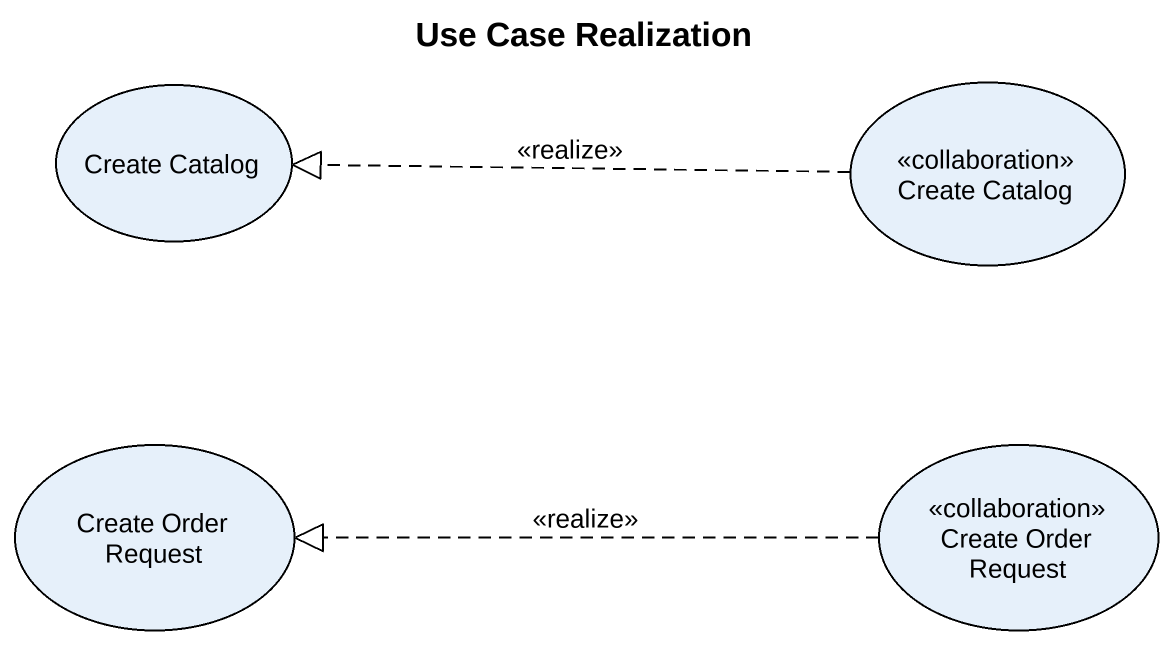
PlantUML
@startuml
title Use Case Realization
usecase "Create Catalog" as Create_Catalog
usecase "Create Catalog" as Create_Catalog_2 <<collaboration>>
usecase "Create Order Request" as Create_Order_Request
usecase "Create Order Request" as Create_Order_Request_2 <<collaboration>>
Create_Catalog_2 .left.|> Create_Catalog : <<realize>>
Create_Order_Request_2 .left.|> Create_Order_Request : <<realize>>
@enduml
